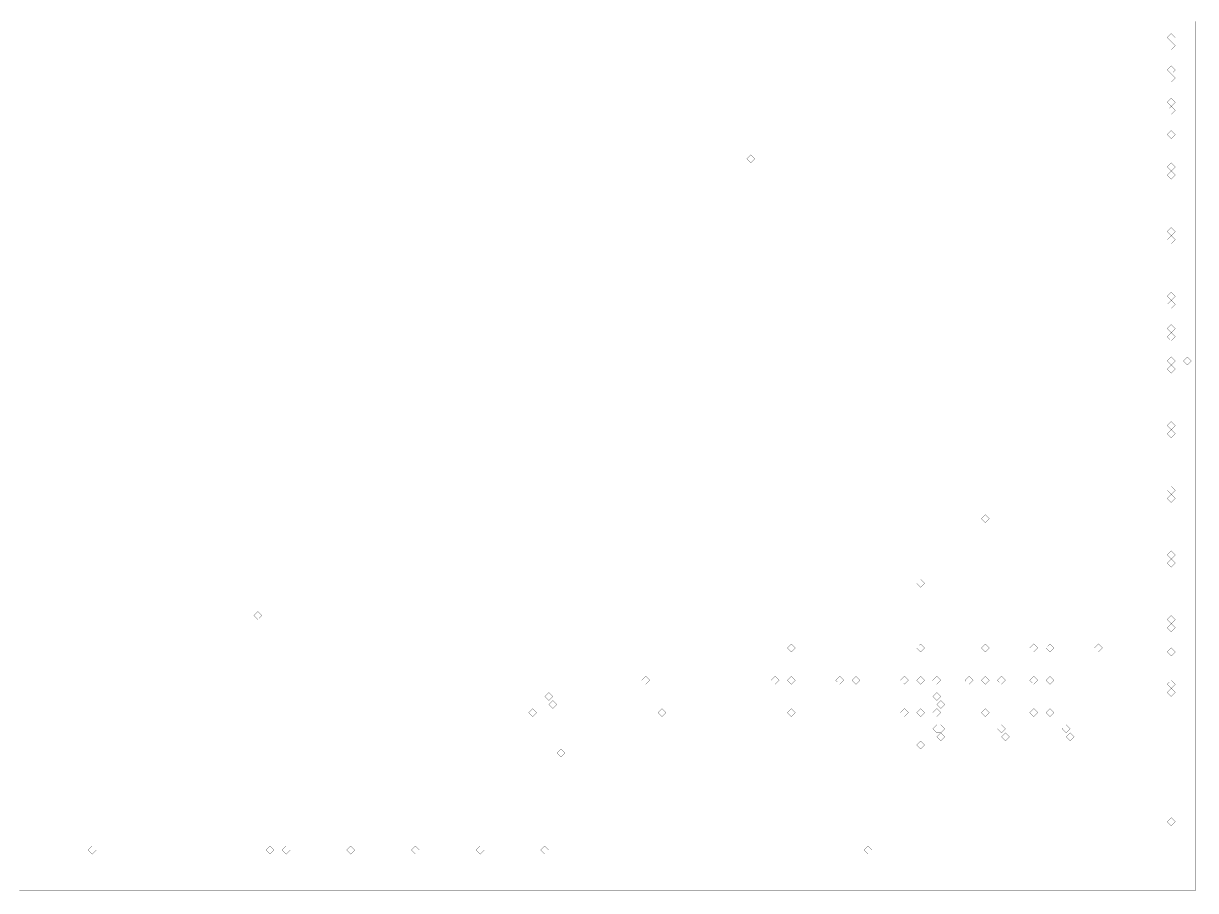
# Model space of a CAD drawing. Header units: metres. Extents: x 0 to 4952, y -4952 to 0.
# Drawn here: x 2141 to 4952, y -4952 to -2873 of the extents above; entities that cross this region are included whole.
import ezdxf

# ---------------------------------------------------------------- set-up
doc = ezdxf.new("R2010")
doc.units = ezdxf.units.M
doc.layers.add('substrate', color=5, linetype='Continuous')

msp = doc.modelspace()

# ---------------------------------------------------------------- linework, layer by layer
at = {"layer": 'substrate', "const_width": 0.5}
msp.add_lwpolyline([(2131.7, -4951.3), (2141.4, -4951.3), (2151.1, -4951.3), (2160.7, -4951.3), (2170.4, -4951.3), (2180.1, -4951.3), (2189.8, -4951.3), (2199.5, -4951.3), (2209.2, -4951.3), (2218.9, -4951.3), (2228.6, -4951.3), (2238.3, -4951.3), (2248, -4951.3), (2257.6, -4951.3), (2267.3, -4951.3), (2277, -4951.3), (2286.7, -4951.3), (2296.4, -4951.3), (2306.1, -4951.3), (2315.8, -4951.3), (2325.5, -4951.3), (2335.2, -4951.3), (2344.8, -4951.3), (2354.5, -4951.3), (2364.2, -4951.3), (2373.9, -4951.3), (2383.6, -4951.3), (2393.3, -4951.3), (2403, -4951.3), (2412.7, -4951.3), (2422.4, -4951.3), (2432.1, -4951.3), (2441.7, -4951.3), (2451.4, -4951.3), (2461.1, -4951.3), (2470.8, -4951.3), (2480.5, -4951.3), (2490.2, -4951.3), (2499.9, -4951.3), (2509.6, -4951.3), (2519.3, -4951.3), (2528.9, -4951.3), (2538.6, -4951.3), (2548.3, -4951.3), (2558, -4951.3), (2567.7, -4951.3), (2577.4, -4951.3), (2587.1, -4951.3), (2596.8, -4951.3), (2606.5, -4951.3), (2616.2, -4951.3), (2625.8, -4951.3), (2635.5, -4951.3), (2645.2, -4951.3), (2654.9, -4951.3), (2664.6, -4951.3), (2674.3, -4951.3), (2684, -4951.3), (2693.7, -4951.3), (2703.4, -4951.3), (2713, -4951.3), (2722.7, -4951.3), (2732.4, -4951.3), (2742.1, -4951.3), (2751.8, -4951.3), (2761.5, -4951.3), (2771.2, -4951.3), (2780.9, -4951.3), (2790.6, -4951.3), (2800.3, -4951.3), (2809.9, -4951.3), (2819.6, -4951.3), (2829.3, -4951.3), (2839, -4951.3), (2848.7, -4951.3), (2858.4, -4951.3), (2868.1, -4951.3), (2877.8, -4951.3), (2887.5, -4951.3), (2897.1, -4951.3), (2906.8, -4951.3), (2916.5, -4951.3), (2926.2, -4951.3), (2935.9, -4951.3), (2945.6, -4951.3), (2955.3, -4951.3), (2965, -4951.3), (2974.7, -4951.3), (2984.4, -4951.3), (2994, -4951.3), (3003.7, -4951.3), (3013.4, -4951.3), (3023.1, -4951.3), (3032.8, -4951.3), (3042.5, -4951.3), (3052.2, -4951.3), (3061.9, -4951.3), (3071.6, -4951.3), (3081.2, -4951.3), (3090.9, -4951.3), (3100.6, -4951.3), (3110.3, -4951.3), (3120, -4951.3), (3129.7, -4951.3), (3139.4, -4951.3), (3149.1, -4951.3), (3158.8, -4951.3), (3168.5, -4951.3), (3178.1, -4951.3), (3187.8, -4951.3), (3197.5, -4951.3), (3207.2, -4951.3), (3216.9, -4951.3), (3226.6, -4951.3), (3236.3, -4951.3), (3246, -4951.3), (3255.7, -4951.3), (3265.3, -4951.3), (3275, -4951.3), (3284.7, -4951.3), (3294.4, -4951.3), (3304.1, -4951.3), (3313.8, -4951.3), (3323.5, -4951.3), (3333.2, -4951.3), (3342.9, -4951.3), (3352.6, -4951.3), (3362.2, -4951.3), (3371.9, -4951.3), (3381.6, -4951.3), (3391.3, -4951.3), (3401, -4951.3), (3410.7, -4951.3), (3420.4, -4951.3), (3430.1, -4951.3), (3439.8, -4951.3), (3449.4, -4951.3), (3459.1, -4951.3), (3468.8, -4951.3), (3478.5, -4951.3), (3488.2, -4951.3), (3497.9, -4951.3), (3507.6, -4951.3), (3517.3, -4951.3), (3527, -4951.3), (3536.7, -4951.3), (3546.3, -4951.3), (3556, -4951.3), (3565.7, -4951.3), (3575.4, -4951.3), (3585.1, -4951.3), (3594.8, -4951.3), (3604.5, -4951.3), (3614.2, -4951.3), (3623.9, -4951.3), (3633.5, -4951.3), (3643.2, -4951.3), (3652.9, -4951.3), (3662.6, -4951.3), (3672.3, -4951.3), (3682, -4951.3), (3691.7, -4951.3), (3701.4, -4951.3), (3711.1, -4951.3), (3720.8, -4951.3), (3730.4, -4951.3), (3740.1, -4951.3), (3749.8, -4951.3), (3759.5, -4951.3), (3769.2, -4951.3), (3778.9, -4951.3), (3788.6, -4951.3), (3798.3, -4951.3), (3808, -4951.3), (3817.6, -4951.3), (3827.3, -4951.3), (3837, -4951.3), (3846.7, -4951.3), (3856.4, -4951.3), (3866.1, -4951.3), (3875.8, -4951.3), (3885.5, -4951.3), (3895.2, -4951.3), (3904.8, -4951.3), (3914.5, -4951.3), (3924.2, -4951.3), (3933.9, -4951.3), (3943.6, -4951.3), (3953.3, -4951.3), (3963, -4951.3), (3972.7, -4951.3), (3982.4, -4951.3), (3992.1, -4951.3), (4001.7, -4951.3), (4011.4, -4951.3), (4021.1, -4951.3), (4030.8, -4951.3), (4040.5, -4951.3), (4050.2, -4951.3), (4059.9, -4951.3), (4069.6, -4951.3), (4079.3, -4951.3), (4088.9, -4951.3), (4098.6, -4951.3), (4108.3, -4951.3), (4118, -4951.3), (4127.7, -4951.3), (4137.4, -4951.3), (4147.1, -4951.3), (4156.8, -4951.3), (4166.5, -4951.3), (4176.2, -4951.3), (4185.8, -4951.3), (4195.5, -4951.3), (4205.2, -4951.3), (4214.9, -4951.3), (4224.6, -4951.3), (4234.3, -4951.3), (4244, -4951.3), (4253.7, -4951.3), (4263.4, -4951.3), (4273, -4951.3), (4282.7, -4951.3), (4292.4, -4951.3), (4302.1, -4951.3), (4311.8, -4951.3), (4321.5, -4951.3), (4331.2, -4951.3), (4340.9, -4951.3), (4350.6, -4951.3), (4360.3, -4951.3), (4369.9, -4951.3), (4379.6, -4951.3), (4389.3, -4951.3), (4399, -4951.3), (4408.7, -4951.3), (4418.4, -4951.3), (4428.1, -4951.3), (4437.8, -4951.3), (4447.5, -4951.3), (4457.1, -4951.3), (4466.8, -4951.3), (4476.5, -4951.3), (4486.2, -4951.3), (4495.9, -4951.3), (4505.6, -4951.3), (4515.3, -4951.3), (4525, -4951.3), (4534.7, -4951.3), (4544.4, -4951.3), (4554, -4951.3), (4563.7, -4951.3), (4573.4, -4951.3), (4583.1, -4951.3), (4592.8, -4951.3), (4602.5, -4951.3), (4612.2, -4951.3), (4621.9, -4951.3), (4631.6, -4951.3), (4641.2, -4951.3), (4650.9, -4951.3), (4660.6, -4951.3), (4670.3, -4951.3), (4680, -4951.3), (4689.7, -4951.3), (4699.4, -4951.3), (4709.1, -4951.3), (4718.8, -4951.3), (4728.5, -4951.3), (4738.1, -4951.3), (4747.8, -4951.3), (4757.5, -4951.3), (4767.2, -4951.3), (4776.9, -4951.3), (4786.6, -4951.3), (4796.3, -4951.3), (4806, -4951.3), (4815.7, -4951.3), (4825.3, -4951.3), (4835, -4951.3), (4844.7, -4951.3), (4854.4, -4951.3), (4864.1, -4951.3), (4873.8, -4951.3), (4883.5, -4951.3), (4893.2, -4951.3), (4902.9, -4951.3), (4912.6, -4951.3), (4922.2, -4951.3), (4931.9, -4951.3), (4941.6, -4951.3), (4951.3, -4951.3), (4951.3, -4941.6), (4951.3, -4931.9), (4951.3, -4922.2), (4951.3, -4912.6), (4951.3, -4902.9), (4951.3, -4893.2), (4951.3, -4883.5), (4951.3, -4873.8), (4951.3, -4864.1), (4951.3, -4854.4), (4951.3, -4844.7), (4951.3, -4835), (4951.3, -4825.3), (4951.3, -4815.7), (4951.3, -4806), (4951.3, -4796.3), (4951.3, -4786.6), (4951.3, -4776.9), (4951.3, -4767.2), (4951.3, -4757.5), (4951.3, -4747.8), (4951.3, -4738.1), (4951.3, -4728.5), (4951.3, -4718.8), (4951.3, -4709.1), (4951.3, -4699.4), (4951.3, -4689.7), (4951.3, -4680), (4951.3, -4670.3), (4951.3, -4660.6), (4951.3, -4650.9), (4951.3, -4641.2), (4951.3, -4631.6), (4951.3, -4621.9), (4951.3, -4612.2), (4951.3, -4602.5), (4951.3, -4592.8), (4951.3, -4583.1), (4951.3, -4573.4), (4951.3, -4563.7), (4951.3, -4554), (4951.3, -4544.4), (4951.3, -4534.7), (4951.3, -4525), (4951.3, -4515.3), (4951.3, -4505.6), (4951.3, -4495.9), (4951.3, -4486.2), (4951.3, -4476.5), (4951.3, -4466.8), (4951.3, -4457.1), (4951.3, -4447.5), (4951.3, -4437.8), (4951.3, -4428.1), (4951.3, -4418.4), (4951.3, -4408.7), (4951.3, -4399), (4951.3, -4389.3), (4951.3, -4379.6), (4951.3, -4369.9), (4951.3, -4360.3), (4951.3, -4350.6), (4951.3, -4340.9), (4951.3, -4331.2), (4951.3, -4321.5), (4951.3, -4311.8), (4951.3, -4302.1), (4951.3, -4292.4), (4951.3, -4282.7), (4951.3, -4273), (4951.3, -4263.4), (4951.3, -4253.7), (4951.3, -4244), (4951.3, -4234.3), (4951.3, -4224.6), (4951.3, -4214.9), (4951.3, -4205.2), (4951.3, -4195.5), (4951.3, -4185.8), (4951.3, -4176.2), (4951.3, -4166.5), (4951.3, -4156.8), (4951.3, -4147.1), (4951.3, -4137.4), (4951.3, -4127.7), (4951.3, -4118), (4951.3, -4108.3), (4951.3, -4098.6), (4951.3, -4088.9), (4951.3, -4079.3), (4951.3, -4069.6), (4951.3, -4059.9), (4951.3, -4050.2), (4951.3, -4040.5), (4951.3, -4030.8), (4951.3, -4021.1), (4951.3, -4011.4), (4951.3, -4001.7), (4951.3, -3992.1), (4951.3, -3982.4), (4951.3, -3972.7), (4951.3, -3963), (4951.3, -3953.3), (4951.3, -3943.6), (4951.3, -3933.9), (4951.3, -3924.2), (4951.3, -3914.5), (4951.3, -3904.8), (4951.3, -3895.2), (4951.3, -3885.5), (4951.3, -3875.8), (4951.3, -3866.1), (4951.3, -3856.4), (4951.3, -3846.7), (4951.3, -3837), (4951.3, -3827.3), (4951.3, -3817.6), (4951.3, -3808), (4951.3, -3798.3), (4951.3, -3788.6), (4951.3, -3778.9), (4951.3, -3769.2), (4951.3, -3759.5), (4951.3, -3749.8), (4951.3, -3740.1), (4951.3, -3730.4), (4951.3, -3720.8), (4951.3, -3711.1), (4951.3, -3701.4), (4951.3, -3691.7), (4951.3, -3682), (4951.3, -3672.3), (4951.3, -3662.6), (4951.3, -3652.9), (4951.3, -3643.2), (4951.3, -3633.5), (4951.3, -3623.9), (4951.3, -3614.2), (4951.3, -3604.5), (4951.3, -3594.8), (4951.3, -3585.1), (4951.3, -3575.4), (4951.3, -3565.7), (4951.3, -3556), (4951.3, -3546.3), (4951.3, -3536.7), (4951.3, -3527), (4951.3, -3517.3), (4951.3, -3507.6), (4951.3, -3497.9), (4951.3, -3488.2), (4951.3, -3478.5), (4951.3, -3468.8), (4951.3, -3459.1), (4951.3, -3449.4), (4951.3, -3439.8), (4951.3, -3430.1), (4951.3, -3420.4), (4951.3, -3410.7), (4951.3, -3401), (4951.3, -3391.3), (4951.3, -3381.6), (4951.3, -3371.9), (4951.3, -3362.2), (4951.3, -3352.6), (4951.3, -3342.9), (4951.3, -3333.2), (4951.3, -3323.5), (4951.3, -3313.8), (4951.3, -3304.1), (4951.3, -3294.4), (4951.3, -3284.7), (4951.3, -3275), (4951.3, -3265.3), (4951.3, -3255.7), (4951.3, -3246), (4951.3, -3236.3), (4951.3, -3226.6), (4951.3, -3216.9), (4951.3, -3207.2), (4951.3, -3197.5), (4951.3, -3187.8), (4951.3, -3178.1), (4951.3, -3168.5), (4951.3, -3158.8), (4951.3, -3149.1), (4951.3, -3139.4), (4951.3, -3129.7), (4951.3, -3120), (4951.3, -3110.3), (4951.3, -3100.6), (4951.3, -3090.9), (4951.3, -3081.2), (4951.3, -3071.6), (4951.3, -3061.9), (4951.3, -3052.2), (4951.3, -3042.5), (4951.3, -3032.8), (4951.3, -3023.1), (4951.3, -3013.4), (4951.3, -3003.7), (4951.3, -2994), (4951.3, -2984.4), (4951.3, -2974.7), (4951.3, -2965), (4951.3, -2955.3), (4951.3, -2945.6), (4951.3, -2935.9), (4951.3, -2926.2), (4951.3, -2916.5), (4951.3, -2906.8), (4951.3, -2897.1), (4951.3, -2887.5), (4951.3, -2877.8), (4951.3, -2868.1)], dxfattribs=at)
for points in [[(4883.5, -2906.8), (4893.2, -2897.1), (4902.9, -2906.8), (4893.2, -2916.5)], [(4883.5, -2926.2), (4893.2, -2916.5), (4902.9, -2926.2), (4893.2, -2935.9)], [(4883.5, -2984.4), (4893.2, -2974.7), (4902.9, -2984.4), (4893.2, -2994)], [(4883.5, -3003.7), (4893.2, -2994), (4902.9, -3003.7), (4893.2, -3013.4)], [(4883.5, -3061.9), (4893.2, -3052.2), (4902.9, -3061.9), (4893.2, -3071.6)], [(4883.5, -3081.2), (4893.2, -3071.6), (4902.9, -3081.2), (4893.2, -3090.9)], [(4883.5, -3139.4), (4893.2, -3129.7), (4902.9, -3139.4), (4893.2, -3149.1)], [(3875.8, -3197.5), (3885.5, -3187.8), (3895.2, -3197.5), (3885.5, -3207.2)], [(4883.5, -3216.9), (4893.2, -3207.2), (4902.9, -3216.9), (4893.2, -3226.6)], [(4883.5, -3236.3), (4893.2, -3226.6), (4902.9, -3236.3), (4893.2, -3246)], [(4883.5, -3371.9), (4893.2, -3362.2), (4902.9, -3371.9), (4893.2, -3381.6)], [(4883.5, -3391.3), (4893.2, -3381.6), (4902.9, -3391.3), (4893.2, -3401)], [(4883.5, -3527), (4893.2, -3517.3), (4902.9, -3527), (4893.2, -3536.7)], [(4883.5, -3546.3), (4893.2, -3536.7), (4902.9, -3546.3), (4893.2, -3556)], [(4883.5, -3604.5), (4893.2, -3594.8), (4902.9, -3604.5), (4893.2, -3614.2)], [(4883.5, -3623.9), (4893.2, -3614.2), (4902.9, -3623.9), (4893.2, -3633.5)], [(4883.5, -3682), (4893.2, -3672.3), (4902.9, -3682), (4893.2, -3691.7)], [(4922.2, -3682), (4931.9, -3672.3), (4941.6, -3682), (4931.9, -3691.7)], [(4883.5, -3701.4), (4893.2, -3691.7), (4902.9, -3701.4), (4893.2, -3711.1)], [(4883.5, -3837), (4893.2, -3827.3), (4902.9, -3837), (4893.2, -3846.7)], [(4883.5, -3856.4), (4893.2, -3846.7), (4902.9, -3856.4), (4893.2, -3866.1)], [(4883.5, -3992.1), (4893.2, -3982.4), (4902.9, -3992.1), (4893.2, -4001.7)], [(4883.5, -4011.4), (4893.2, -4001.7), (4902.9, -4011.4), (4893.2, -4021.1)], [(4437.8, -4059.9), (4447.5, -4050.2), (4457.1, -4059.9), (4447.5, -4069.6)], [(4883.5, -4147.1), (4893.2, -4137.4), (4902.9, -4147.1), (4893.2, -4156.8)], [(4883.5, -4166.5), (4893.2, -4156.8), (4902.9, -4166.5), (4893.2, -4176.2)], [(4282.7, -4214.9), (4292.4, -4205.2), (4302.1, -4214.9), (4292.4, -4224.6)], [(2693.7, -4292.4), (2703.4, -4282.7), (2713, -4292.4), (2703.4, -4302.1)], [(4883.5, -4302.1), (4893.2, -4292.4), (4902.9, -4302.1), (4893.2, -4311.8)], [(4883.5, -4321.5), (4893.2, -4311.8), (4902.9, -4321.5), (4893.2, -4331.2)], [(3972.7, -4369.9), (3982.4, -4360.3), (3992.1, -4369.9), (3982.4, -4379.6)], [(4282.7, -4369.9), (4292.4, -4360.3), (4302.1, -4369.9), (4292.4, -4379.6)], [(4437.8, -4369.9), (4447.5, -4360.3), (4457.1, -4369.9), (4447.5, -4379.6)], [(4554, -4369.9), (4563.7, -4360.3), (4573.4, -4369.9), (4563.7, -4379.6)], [(4592.8, -4369.9), (4602.5, -4360.3), (4612.2, -4369.9), (4602.5, -4379.6)], [(4709.1, -4369.9), (4718.8, -4360.3), (4728.5, -4369.9), (4718.8, -4379.6)], [(4883.5, -4379.6), (4893.2, -4369.9), (4902.9, -4379.6), (4893.2, -4389.3)], [(3623.9, -4447.5), (3633.5, -4437.8), (3643.2, -4447.5), (3633.5, -4457.1)], [(3933.9, -4447.5), (3943.6, -4437.8), (3953.3, -4447.5), (3943.6, -4457.1)], [(3972.7, -4447.5), (3982.4, -4437.8), (3992.1, -4447.5), (3982.4, -4457.1)], [(4088.9, -4447.5), (4098.6, -4437.8), (4108.3, -4447.5), (4098.6, -4457.1)], [(4127.7, -4447.5), (4137.4, -4437.8), (4147.1, -4447.5), (4137.4, -4457.1)], [(4244, -4447.5), (4253.7, -4437.8), (4263.4, -4447.5), (4253.7, -4457.1)], [(4282.7, -4447.5), (4292.4, -4437.8), (4302.1, -4447.5), (4292.4, -4457.1)], [(4321.5, -4447.5), (4331.2, -4437.8), (4340.9, -4447.5), (4331.2, -4457.1)], [(4399, -4447.5), (4408.7, -4437.8), (4418.4, -4447.5), (4408.7, -4457.1)], [(4437.8, -4447.5), (4447.5, -4437.8), (4457.1, -4447.5), (4447.5, -4457.1)], [(4476.5, -4447.5), (4486.2, -4437.8), (4495.9, -4447.5), (4486.2, -4457.1)], [(4554, -4447.5), (4563.7, -4437.8), (4573.4, -4447.5), (4563.7, -4457.1)], [(4592.8, -4447.5), (4602.5, -4437.8), (4612.2, -4447.5), (4602.5, -4457.1)], [(4883.5, -4457.1), (4893.2, -4447.5), (4902.9, -4457.1), (4893.2, -4466.8)], [(4883.5, -4476.5), (4893.2, -4466.8), (4902.9, -4476.5), (4893.2, -4486.2)], [(3391.3, -4486.2), (3401, -4476.5), (3410.7, -4486.2), (3401, -4495.9)], [(3401, -4505.6), (3410.7, -4495.9), (3420.4, -4505.6), (3410.7, -4515.3)], [(4321.5, -4486.2), (4331.2, -4476.5), (4340.9, -4486.2), (4331.2, -4495.9)], [(4331.2, -4505.6), (4340.9, -4495.9), (4350.6, -4505.6), (4340.9, -4515.3)], [(3352.6, -4525), (3362.2, -4515.3), (3371.9, -4525), (3362.2, -4534.7)], [(3662.6, -4525), (3672.3, -4515.3), (3682, -4525), (3672.3, -4534.7)], [(3972.7, -4525), (3982.4, -4515.3), (3992.1, -4525), (3982.4, -4534.7)], [(4244, -4525), (4253.7, -4515.3), (4263.4, -4525), (4253.7, -4534.7)], [(4282.7, -4525), (4292.4, -4515.3), (4302.1, -4525), (4292.4, -4534.7)], [(4321.5, -4525), (4331.2, -4515.3), (4340.9, -4525), (4331.2, -4534.7)], [(4437.8, -4525), (4447.5, -4515.3), (4457.1, -4525), (4447.5, -4534.7)], [(4554, -4525), (4563.7, -4515.3), (4573.4, -4525), (4563.7, -4534.7)], [(4592.8, -4525), (4602.5, -4515.3), (4612.2, -4525), (4602.5, -4534.7)], [(4321.5, -4563.7), (4331.2, -4554), (4340.9, -4554), (4350.6, -4563.7), (4340.9, -4573.4), (4331.2, -4573.4)], [(4331.2, -4583.1), (4340.9, -4573.4), (4350.6, -4583.1), (4340.9, -4592.8)], [(4476.5, -4563.7), (4486.2, -4554), (4495.9, -4563.7), (4486.2, -4573.4)], [(4486.2, -4583.1), (4495.9, -4573.4), (4505.6, -4583.1), (4495.9, -4592.8)], [(4631.6, -4563.7), (4641.2, -4554), (4650.9, -4563.7), (4641.2, -4573.4)], [(4641.2, -4583.1), (4650.9, -4573.4), (4660.6, -4583.1), (4650.9, -4592.8)], [(4282.7, -4602.5), (4292.4, -4592.8), (4302.1, -4602.5), (4292.4, -4612.2)], [(3420.4, -4621.9), (3430.1, -4612.2), (3439.8, -4621.9), (3430.1, -4631.6)], [(4883.5, -4786.6), (4893.2, -4776.9), (4902.9, -4786.6), (4893.2, -4796.3)], [(2296.4, -4854.4), (2306.1, -4844.7), (2315.8, -4854.4), (2306.1, -4864.1)], [(2722.7, -4854.4), (2732.4, -4844.7), (2742.1, -4854.4), (2732.4, -4864.1)], [(2761.5, -4854.4), (2771.2, -4844.7), (2780.9, -4854.4), (2771.2, -4864.1)], [(2916.5, -4854.4), (2926.2, -4844.7), (2935.9, -4854.4), (2926.2, -4864.1)], [(3071.6, -4854.4), (3081.2, -4844.7), (3090.9, -4854.4), (3081.2, -4864.1)], [(3226.6, -4854.4), (3236.3, -4844.7), (3246, -4854.4), (3236.3, -4864.1)], [(3381.6, -4854.4), (3391.3, -4844.7), (3401, -4854.4), (3391.3, -4864.1)], [(4156.8, -4854.4), (4166.5, -4844.7), (4176.2, -4854.4), (4166.5, -4864.1)]]:
    msp.add_lwpolyline(points, close=True, dxfattribs=at)

doc.saveas('drawing.dxf')
